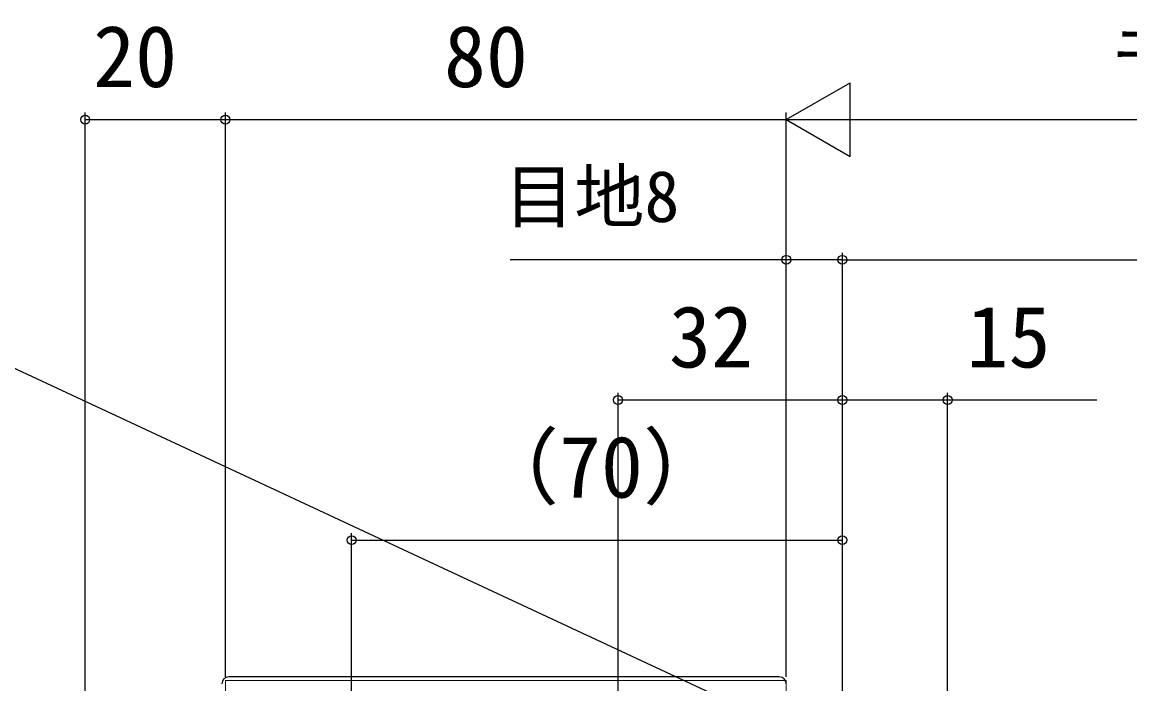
# Model space of a CAD drawing. Units: millimetres, scale not verified. Extents: x -525 to 525, y -783 to 779.
# Drawn here: x -234.5 to -76.5, y -421.3 to -326.9 of the extents above; entities that cross this region are included whole.
import ezdxf
from ezdxf.enums import TextEntityAlignment as Align

# ---------------------------------------------------------------- set-up
doc = ezdxf.new("R2010")
doc.units = ezdxf.units.MM
doc.header["$LTSCALE"] = 4
doc.layers.add('0-2_YKK_11', color=7, linetype='Continuous', lineweight=18)
doc.layers.add('0-5_YKK_13', color=4, linetype='Continuous')
doc.layers.add('0-7_YKK_D', color=6, linetype='Continuous')
doc.styles.add('ＭＳ ゴシック', font='')
doc.styles.get('ＭＳ ゴシック').set_extended_font_data('MS Gothic')

msp = doc.modelspace()

# ---------------------------------------------------------------- linework, layer by layer
at = {"layer": '0-2_YKK_11', "color": 30}
msp.add_lwpolyline([(-125.465, -446.342), (-125.465, -420.8), (-205.465, -420.8), (-205.465, -443.8)], dxfattribs=at)
at = {"layer": '0-5_YKK_13'}
msp.add_line((-126.465, -420.3), (-204.965, -420.3), dxfattribs=at)
for centre, major_axis in [((-204.965, -421.3), (-0.707, 0.707)), ((-126.465, -421.3), (0.707, 0.707))]:
    msp.add_ellipse(centre, major_axis=major_axis, ratio=0.999924, start_param=5.4978252, end_param=7.0685454, dxfattribs=at)
at = {"layer": '0-7_YKK_D'}
for p, q in [((-125.465, -340.8), (-116.372, -335.55)), ((-116.372, -346.05), (-116.372, -335.55)), ((-225.465, -441.3), (-225.465, -339.8)), ((-225.465, -340.8), (-205.465, -340.8)), ((-205.465, -420.3), (-205.465, -339.8)), ((-205.465, -420.3), (-205.465, -339.8)), ((-205.465, -340.8), (-125.465, -340.8)), ((-125.465, -420.3), (-125.465, -339.8)), ((-125.465, -420.3), (-125.465, -339.8)), ((-125.465, -340.8), (-116.372, -346.05)), ((-125.465, -340.8), (-107.278, -340.8)), ((-114.965, -340.8), (170.035, -340.8)), ((-125.465, -420.3), (-125.465, -359.8)), ((-117.465, -426.25), (-117.465, -359.8)), ((-117.465, -426.25), (-117.465, -359.8)), ((-117.465, -360.8), (172.535, -360.8)), ((-149.465, -483.1), (-149.465, -379.8)), ((-117.465, -426.25), (-117.465, -379.8)), ((-117.465, -426.25), (-117.465, -379.8)), ((-102.465, -426.5), (-102.465, -379.8)), ((-149.465, -380.8), (-117.465, -380.8)), ((-187.465, -450.8), (-187.465, -399.8)), ((-187.465, -400.8), (-117.465, -400.8)), ((-117.465, -426.25), (-117.465, -399.8))]:
    msp.add_line(p, q, dxfattribs=at)
for points in [[(-116.972, -431.617), (-119.283, -430.539), (-267.711, -361.326)], [(-117.465, -360.8), (-125.465, -360.8), (-164.856, -360.8)], [(-117.465, -380.8), (-102.465, -380.8), (-81.188, -380.8)]]:
    msp.add_lwpolyline(points, dxfattribs=at)
for centre in [(-225.465, -340.8), (-205.465, -340.8), (-205.465, -340.8), (-125.465, -360.8), (-117.465, -360.8), (-117.465, -360.8), (-149.465, -380.8), (-117.465, -380.8), (-117.465, -380.8), (-102.465, -380.8), (-187.465, -400.8), (-117.465, -400.8)]:
    msp.add_circle(centre, 0.637, dxfattribs=at)

# ---------------------------------------------------------------- texts
at = {"layer": '0-7_YKK_D', "style": 'ＭＳ ゴシック'}
for s, height, p in [('モール出来幅WM＝新設窓PW＋16', 7.331, (-79.368, -337.493)), ('20', 8.798, (-224.329, -338.8)), ('80', 8.798, (-174.295, -338.8)), ('目地8', 7.331, (-165.697, -357.607)), ('32', 8.798, (-142.192, -378.8)), ('15', 8.798, (-99.756, -378.8)), ('（70）', 8.798, (-169.885, -397.368))]:
    msp.add_text(s, height=height, dxfattribs=at).set_placement(p, align=Align.BOTTOM_LEFT)

doc.saveas('drawing.dxf')
